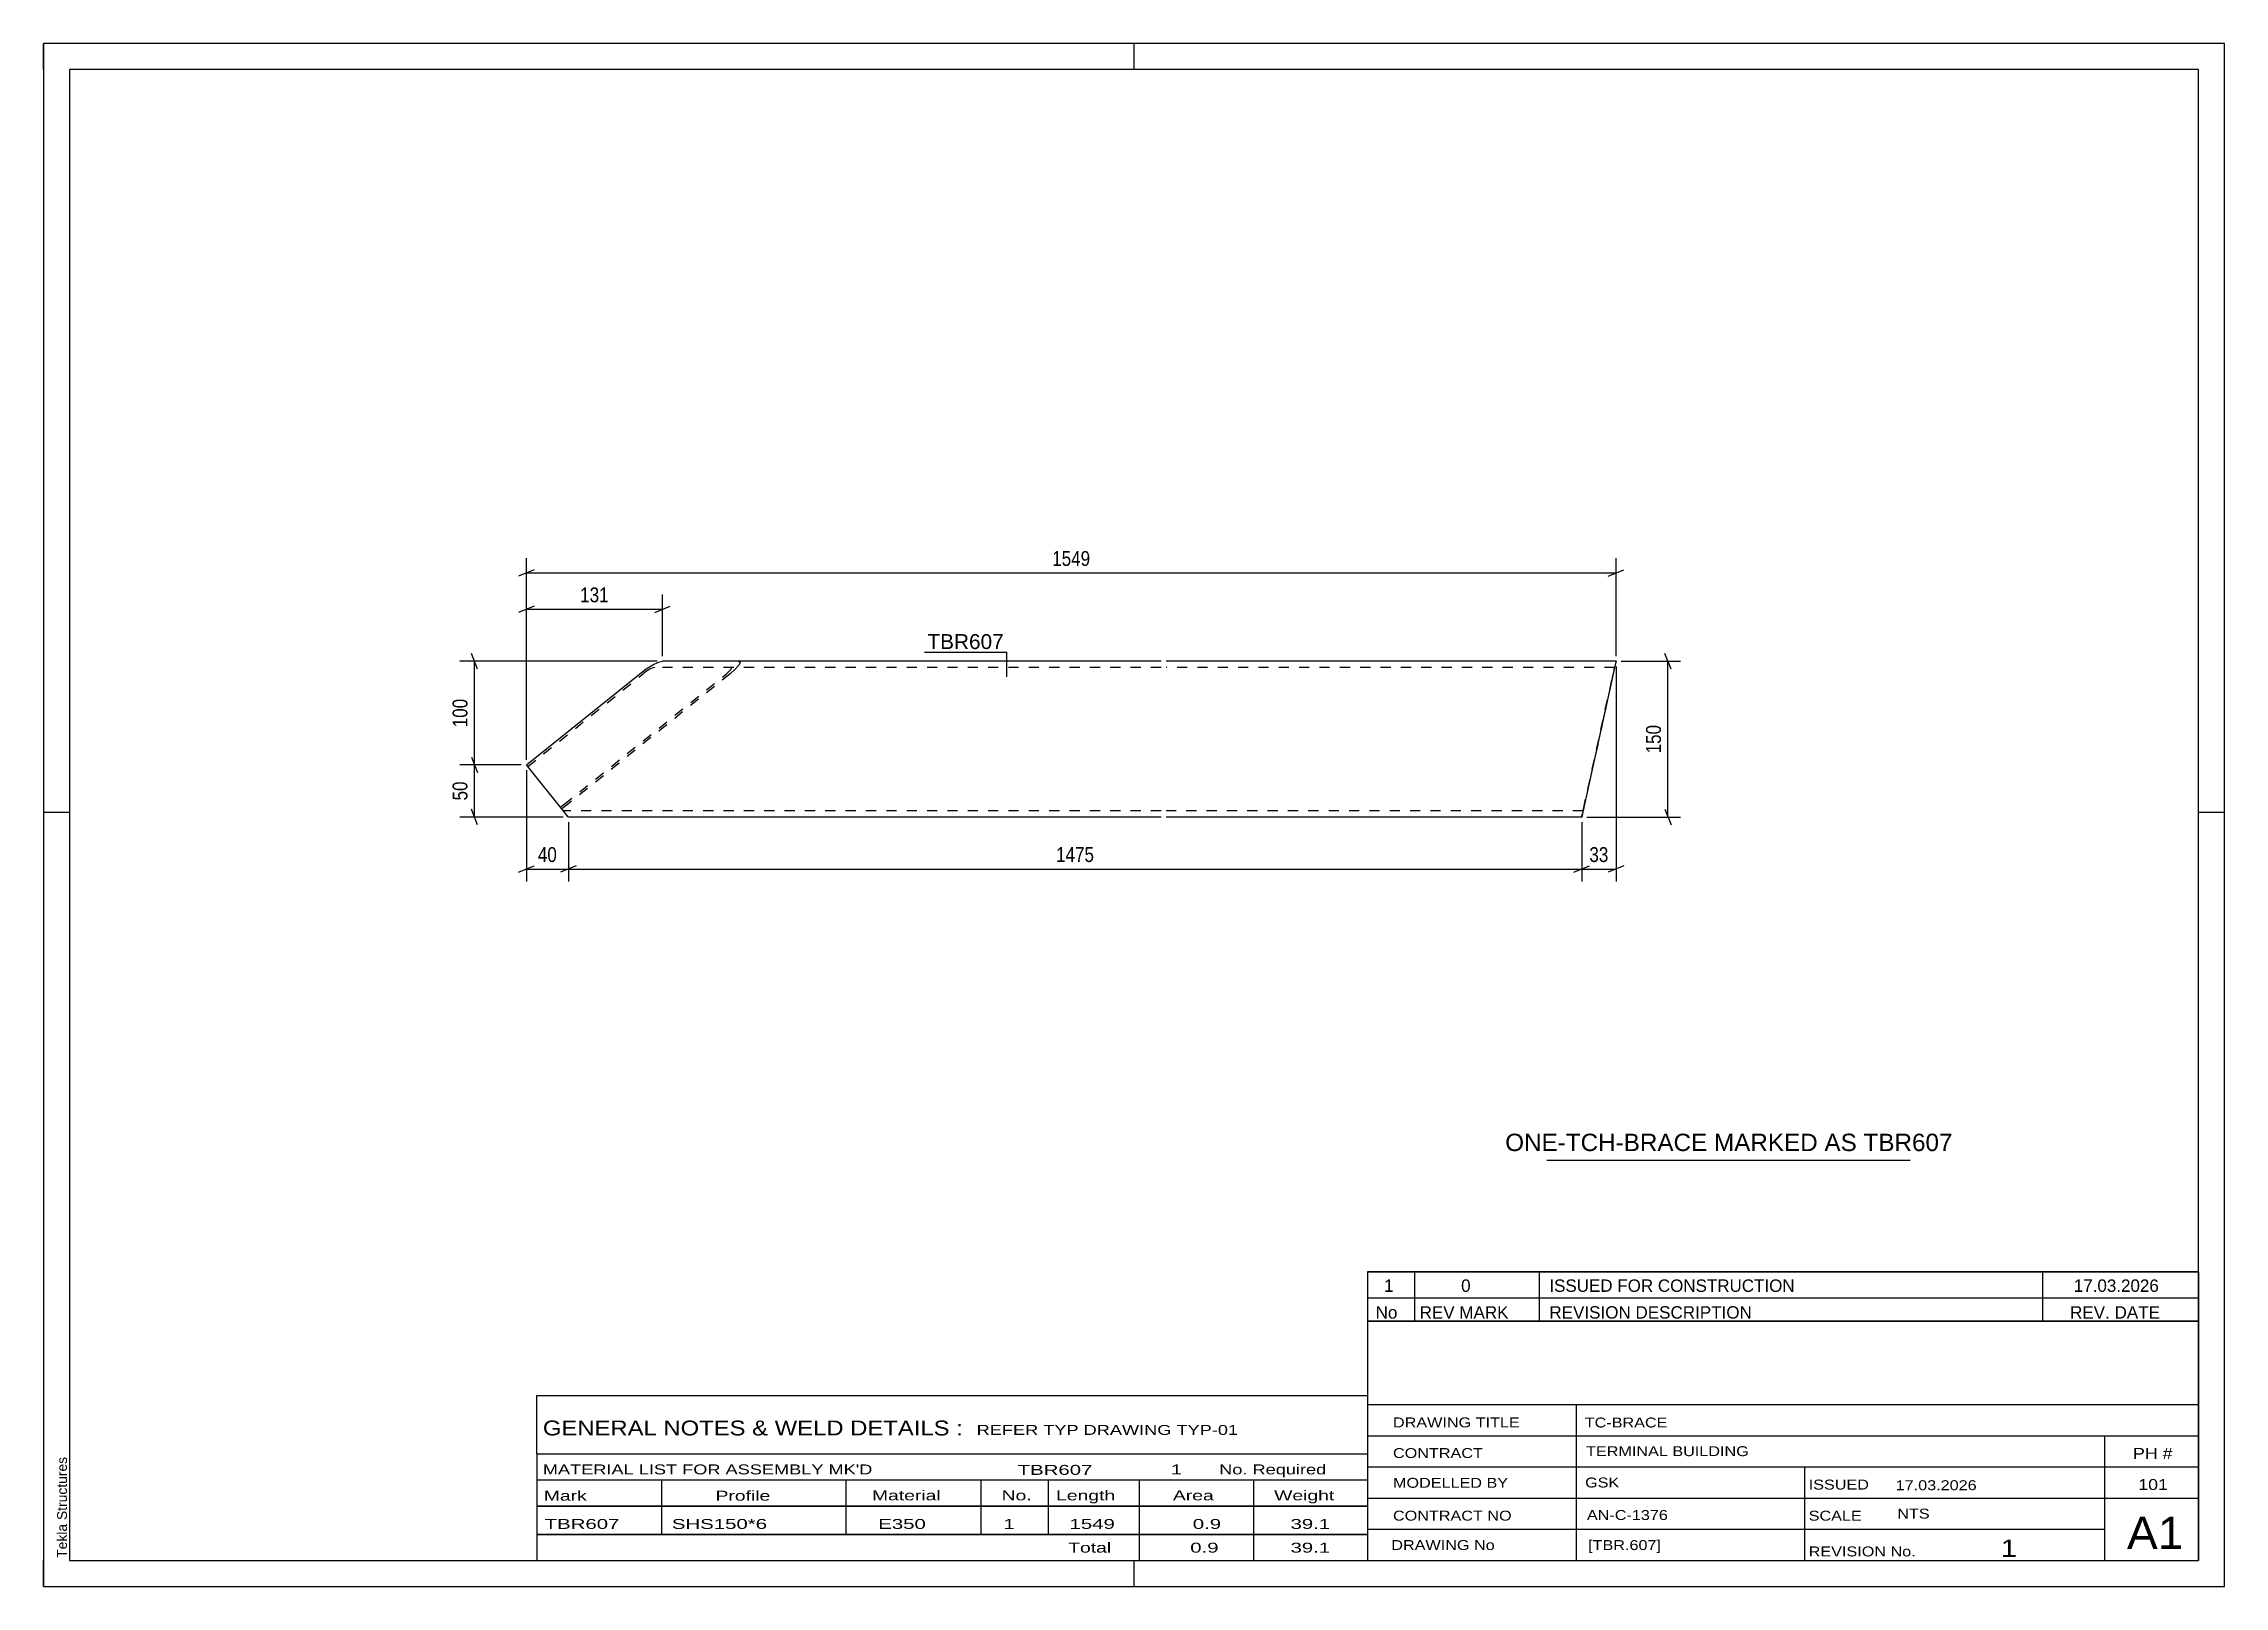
# Paper-space layout 'Layout1' of a CAD drawing. Header units: millimetres. Extents: x 0 to 420, y 0 to 297.
# The model-space entities are those that its viewports show. They can reach past a viewport. Long polylines and large blocks are cut down to what shows.
import ezdxf

# ---------------------------------------------------------------- set-up
doc = ezdxf.new("R2010")
doc.units = ezdxf.units.MM
doc.linetypes.add('DXK_LINE_DOT2', pattern=[3.9198, 1.9599, -1.9599])
doc.layers.add('Viewport layer', color=7, linetype='Continuous', plot=False)
doc.styles.add('Arial', font='ARIAL.TTF', dxfattribs={"height": 0.2})
doc.styles.add('Arial Narrow', font='ARIALN.TTF', dxfattribs={"height": 0.2})

# ---------------------------------------------------------------- blocks, each defined once
blk = doc.blocks.new('Unknown-585762175-1162')
at = {"color": 5, "linetype": 'Continuous'}
for p, q in [((420, 297), (0, 297)), ((0, 297), (0, 0)), ((0, 292), (0, 297)), ((210, 292), (210, 297)), ((420, 0), (420, 297)), ((415, 292), (5, 292)), ((5, 292), (5, 5)), ((415, 5), (415, 292)), ((5, 149), (0, 149)), ((420, 149), (415, 149)), ((0, 0), (0, 5)), ((5, 5), (415, 5)), ((210, 0), (210, 5)), ((0, 0), (420, 0))]:
    blk.add_line(p, q, dxfattribs=at)
at = {"color": 174, "linetype": 'Continuous', "style": 'Arial'}
blk.add_text('Tekla Structures', height=1.9102, rotation=90, dxfattribs=at).set_placement((4.5, 5.5))
blk = doc.blocks.new('Part-585762175-1485 - 1461')
at = {"color": 2, "linetype": 'Continuous'}
for p, q in [((114.81, 175.7), (116.06, 176.62)), ((116.06, 176.62), (117.33, 177.4)), ((117.33, 177.4), (118.43, 177.92)), ((118.43, 177.92), (119.19, 178.1)), ((215.22, 178.1), (119.19, 178.1)), ((302.83, 178.1), (216.22, 178.1)), ((302.67, 177.4), (296.38, 148.8)), ((302.79, 177.92), (302.67, 177.4)), ((302.83, 178.1), (302.79, 177.92)), ((92.98, 158.15), (114.81, 175.7)), ((100.5, 148.8), (92.98, 158.15)), ((101.06, 148.1), (100.5, 148.8)), ((215.22, 148.1), (101.06, 148.1)), ((296.22, 148.1), (216.22, 148.1)), ((296.38, 148.8), (296.22, 148.1)), ((296.22, 148.1), (296.22, 148.1))]:
    blk.add_line(p, q, dxfattribs=at)
at = {"color": 7, "linetype": 'DXK_LINE_DOT2'}
for p, q in [((116.76, 176.55), (116.13, 176.16)), ((117.31, 176.81), (116.76, 176.55)), ((117.69, 176.9), (117.31, 176.81)), ((215.22, 176.9), (117.69, 176.9)), ((132.06, 176.16), (132.39, 176.55)), ((133.27, 176.62), (132.24, 175.7)), ((132.49, 176.81), (132.34, 176.9)), ((132.39, 176.55), (132.42, 176.62)), ((132.42, 176.62), (132.49, 176.81)), ((133.94, 177.4), (133.27, 176.62)), ((133.83, 178.1), (134.14, 177.92)), ((134.14, 177.92), (133.94, 177.4)), ((302.56, 176.9), (216.22, 176.9)), ((302.67, 177.4), (296.38, 148.8)), ((302.54, 176.81), (296.49, 149.3)), ((296.56, 149.65), (302.56, 176.9)), ((302.54, 176.81), (302.56, 176.9)), ((302.56, 176.9), (302.56, 176.9)), ((302.83, 178.1), (302.67, 177.4)), ((93.25, 157.81), (115.5, 175.7)), ((100.19, 150.5), (131.54, 175.7)), ((132.24, 175.7), (100.89, 150.5)), ((116.13, 176.16), (115.5, 175.7)), ((131.54, 175.7), (132.06, 176.16)), ((99.5, 150.04), (100.19, 150.5)), ((100.1, 149.3), (99.5, 150.04)), ((100.89, 150.5), (99.79, 149.69)), ((215.22, 149.3), (100.1, 149.3)), ((100.92, 148.28), (100.5, 148.8)), ((296.49, 149.3), (216.22, 149.3)), ((296.22, 148.1), (296.26, 148.28)), ((296.22, 148.1), (296.22, 148.1)), ((296.26, 148.28), (296.38, 148.8)), ((296.49, 149.3), (296.51, 149.39)), ((296.49, 149.3), (296.49, 149.3)), ((296.51, 149.39), (296.56, 149.65))]:
    blk.add_line(p, q, dxfattribs=at)
blk = doc.blocks.new('StraightDimension-585762175-1537 - 1461')
at = {"color": 7, "linetype": 'Continuous'}
for p, q in [((92.98, 159.15), (92.98, 197.95)), ((302.83, 179.1), (302.83, 197.95)), ((94.48, 195.7), (91.48, 194.5)), ((92.98, 195.1), (302.83, 195.1)), ((301.33, 194.5), (304.33, 195.7))]:
    blk.add_line(p, q, dxfattribs=at)
at = {"color": 0}
blk.add_wipeout([(202.16, 195.85), (202.16, 200.05), (193.65, 200.05), (193.65, 195.85)], dxfattribs=at)
at = {"color": 3, "style": 'Arial Narrow'}
blk.add_text('1549', height=2.863, dxfattribs=at).set_placement((194.25, 196.45))
blk = doc.blocks.new('StraightDimension-585762175-1525 - 1461')
at = {"color": 7, "linetype": 'Continuous'}
for p, q in [((92.98, 157.15), (92.98, 135.7)), ((101.06, 147.1), (101.06, 135.7)), ((91.48, 137.5), (94.48, 138.7)), ((102.56, 138.7), (99.56, 137.5)), ((92.98, 138.1), (101.06, 138.1))]:
    blk.add_line(p, q, dxfattribs=at)
at = {"color": 0}
blk.add_wipeout([(99.45, 138.85), (99.45, 143.05), (94.59, 143.05), (94.59, 138.85)], dxfattribs=at)
at = {"color": 3, "style": 'Arial Narrow'}
blk.add_text('40', height=2.863, dxfattribs=at).set_placement((95.19, 139.45))
blk = doc.blocks.new('StraightDimension-585762175-1517 - 1461')
at = {"color": 7, "linetype": 'Continuous'}
for p, q in [((303.83, 178.1), (315.23, 178.1)), ((313.43, 176.6), (312.23, 179.6)), ((312.83, 148.1), (312.83, 178.1)), ((297.22, 148.1), (315.23, 148.1)), ((312.23, 149.6), (313.43, 146.6))]:
    blk.add_line(p, q, dxfattribs=at)
at = {"color": 0}
blk.add_wipeout([(312.08, 166.44), (307.88, 166.44), (307.88, 159.76), (312.08, 159.76)], dxfattribs=at)
at = {"color": 3, "style": 'Arial Narrow'}
blk.add_text('150', height=2.863, rotation=90.0002, dxfattribs=at).set_placement((311.48, 160.36))
blk = doc.blocks.new('StraightDimension-585762175-1523 - 1461')
at = {"color": 7, "linetype": 'Continuous'}
for p, q in [((302.83, 177.1), (302.83, 135.7)), ((296.22, 147.1), (296.22, 135.7)), ((294.72, 137.5), (297.72, 138.7)), ((304.33, 138.7), (301.33, 137.5)), ((296.22, 138.1), (302.83, 138.1))]:
    blk.add_line(p, q, dxfattribs=at)
at = {"color": 0}
blk.add_wipeout([(301.95, 138.85), (301.95, 143.05), (297.1, 143.05), (297.1, 138.85)], dxfattribs=at)
at = {"color": 3, "style": 'Arial Narrow'}
blk.add_text('33', height=2.863, dxfattribs=at).set_placement((297.7, 139.45))
blk = doc.blocks.new('StraightDimension-585762175-1524 - 1461')
at = {"color": 7, "linetype": 'Continuous'}
for p, q in [((101.06, 147.1), (101.06, 135.7)), ((296.22, 147.1), (296.22, 135.7)), ((102.56, 138.7), (99.56, 137.5)), ((294.72, 137.5), (297.72, 138.7)), ((101.06, 138.1), (296.22, 138.1))]:
    blk.add_line(p, q, dxfattribs=at)
at = {"color": 0}
blk.add_wipeout([(202.9, 138.85), (202.9, 143.05), (194.39, 143.05), (194.39, 138.85)], dxfattribs=at)
at = {"color": 3, "style": 'Arial Narrow'}
blk.add_text('1475', height=2.863, dxfattribs=at).set_placement((194.99, 139.45))
blk = doc.blocks.new('StraightDimension-585762175-1707 - 1461')
at = {"color": 7, "linetype": 'Continuous'}
for p, q in [((118.19, 178.1), (80.13, 178.1)), ((83.58, 176.6), (82.38, 179.6)), ((82.98, 158.15), (82.98, 178.1)), ((82.38, 159.65), (83.58, 156.65)), ((91.98, 158.15), (80.13, 158.15))]:
    blk.add_line(p, q, dxfattribs=at)
at = {"color": 0}
blk.add_wipeout([(82.23, 171.47), (78.03, 171.47), (78.03, 164.79), (82.23, 164.79)], dxfattribs=at)
at = {"color": 3, "style": 'Arial Narrow'}
blk.add_text('100', height=2.863, rotation=90.0002, dxfattribs=at).set_placement((81.63, 165.39))
blk = doc.blocks.new('StraightDimension-585762175-1708 - 1461')
at = {"color": 7, "linetype": 'Continuous'}
for p, q in [((82.38, 159.65), (83.58, 156.65)), ((91.98, 158.15), (80.13, 158.15)), ((82.98, 148.1), (82.98, 158.15)), ((100.06, 148.1), (80.13, 148.1)), ((83.58, 146.6), (82.38, 149.6))]:
    blk.add_line(p, q, dxfattribs=at)
at = {"color": 0}
blk.add_wipeout([(82.23, 155.56), (78.03, 155.56), (78.03, 150.7), (82.23, 150.7)], dxfattribs=at)
at = {"color": 3, "style": 'Arial Narrow'}
blk.add_text('50', height=2.863, rotation=90.0002, dxfattribs=at).set_placement((81.63, 151.3))
blk = doc.blocks.new('StraightDimension-585762175-1801 - 1461')
at = {"color": 7, "linetype": 'Continuous'}
for p, q in [((92.98, 159.15), (92.98, 190.95)), ((119.19, 179.1), (119.19, 190.95)), ((94.48, 188.7), (91.48, 187.5)), ((92.98, 188.1), (119.19, 188.1)), ((117.69, 187.5), (120.69, 188.7))]:
    blk.add_line(p, q, dxfattribs=at)
at = {"color": 0}
blk.add_wipeout([(109.43, 188.85), (109.43, 193.05), (102.74, 193.05), (102.74, 188.85)], dxfattribs=at)
at = {"color": 3, "style": 'Arial Narrow'}
blk.add_text('131', height=2.863, dxfattribs=at).set_placement((103.34, 189.45))
blk = doc.blocks.new('Unknown-585762175-1874')
at = {"color": 7, "linetype": 'Continuous'}
for p, q in [((255, 51.05), (255, 5)), ((255, 51.05), (415, 51.05)), ((415, 51), (415, 5)), ((255, 35), (415, 35)), ((295.14, 35), (295.14, 5)), ((255, 29), (415, 29)), ((397, 5.05), (397, 29.05)), ((255, 23), (415, 23)), ((339.14, 23), (339.14, 5)), ((255, 17), (415, 17)), ((255, 11), (397, 11)), ((255, 5), (415, 5))]:
    blk.add_line(p, q, dxfattribs=at)
at = {"color": 7, "style": 'Arial Narrow'}
for s, height, width, p in [('DRAWING TITLE', 1.9089, 1.425378, (259.88, 30.61)), ('TC-BRACE', 1.909, 1.425378, (296.81, 30.59)), ('CONTRACT', 1.909, 1.425378, (259.88, 24.71)), ('TERMINAL BUILDING', 1.9089, 1.425378, (297.06, 25.07)), ('MODELLED BY', 1.9089, 1.425378, (259.88, 18.98)), ('GSK', 1.909, 1.425378, (296.88, 19.04)), ('ISSUED', 1.909, 1.425378, (339.94, 18.64)), ('17.03.2026', 1.909, 1.425378, (356.69, 18.52)), ('CONTRACT NO', 1.9089, 1.425378, (259.88, 12.66)), ('AN-C-1376', 1.909, 1.425378, (297.23, 12.78)), ('SCALE', 1.909, 1.425378, (339.94, 12.65)), ('A1', 6.204, 1.25, (401.24, 7.2)), ('DRAWING No', 1.909, 1.425378, (259.56, 7)), ('[TBR.607]', 1.909, 1.425378, (297.46, 6.99)), ('1', 3.34, 1.5, (376.91, 5.68)), ('REVISION No.', 1.9089, 1.425378, (339.94, 5.77))]:
    blk.add_text(s, height=height, dxfattribs=dict(at, width=width)).set_placement(p)
at = {"color": 7, "linetype": 'Continuous', "style": 'Arial Narrow'}
for s, height, width, p in [('PH #', 2.1, 1.42538, (402.4, 24.55)), ('101', 2.1, 1.42538, (403.41, 18.55)), ('NTS', 1.909, 1.425378, (357, 13.05))]:
    blk.add_text(s, height=height, dxfattribs=dict(at, width=width)).set_placement(p)
blk = doc.blocks.new('Unknown-585762175-1875')
at = {"color": 7, "linetype": 'Continuous'}
for p, q in [((255, 60.55), (415, 60.55)), ((415, 60.55), (255, 60.55)), ((255, 60.55), (255, 55.55)), ((264, 60.55), (264, 55.55)), ((288, 60.55), (288, 55.55)), ((385, 60.55), (385, 55.55)), ((415, 60.55), (415, 55.55)), ((255, 55.55), (415, 55.55)), ((255, 55.55), (255, 51.05)), ((255, 55.55), (415, 55.55)), ((264, 55.55), (264, 51.05)), ((288, 55.55), (288, 51.05)), ((385, 55.55), (385, 51.05)), ((415, 55.55), (415, 51.05)), ((415, 51.05), (255, 51.05))]:
    blk.add_line(p, q, dxfattribs=at)
at = {"color": 7, "linetype": 'Continuous', "style": 'Arial Narrow'}
for s, height, width, p in [('1', 2.39, 1.196471, (258.16, 56.7)), ('0', 2.39, 1.196471, (273, 56.7)), ('ISSUED FOR CONSTRUCTION', 2.3861, 1.196471, (290, 56.7)), ('17.03.2026', 2.386, 1.196471, (391, 56.7)), ('No', 2.386, 1.2, (256.54, 51.55)), ('REV MARK', 2.386, 1.2, (265, 51.55)), ('REVISION DESCRIPTION', 2.3861, 1.2, (290, 51.55)), ('REV. DATE', 2.386, 1.2, (390.28, 51.55))]:
    blk.add_text(s, height=height, dxfattribs=dict(at, width=width)).set_placement(p)
blk = doc.blocks.new('Unknown-585762175-1876')
at = {"color": 7, "linetype": 'Continuous'}
for p, q in [((95, 36.75), (255, 36.75)), ((95, 25.5), (95, 36.75)), ((255, 36.75), (255, 25.5)), ((95, 25.5), (255, 25.5)), ((95, 25.5), (95, 20.5)), ((255, 25.5), (255, 20.5)), ((95, 20.5), (255, 20.5)), ((95, 20.5), (95, 15.5)), ((119, 20.5), (119, 15.5)), ((154.5, 20.5), (154.5, 15.5)), ((180.5, 20.5), (180.5, 15.5)), ((193.5, 20.5), (193.5, 15.5)), ((211, 20.5), (211, 15.5)), ((233, 20.5), (233, 15.5)), ((255, 20.5), (255, 15.5)), ((95, 15.5), (255, 15.5)), ((95, 15.45), (95, 10.05)), ((95, 15.45), (255, 15.45)), ((119, 15.5), (119, 10)), ((154.5, 15.5), (154.5, 10)), ((180.5, 15.5), (180.5, 10)), ((193.5, 15.5), (193.5, 10)), ((211, 15.5), (211, 10)), ((233, 15.5), (233, 10)), ((255, 15.45), (255, 10.05)), ((95, 10.05), (255, 10.05)), ((95, 10), (255, 10)), ((95, 10), (95, 5)), ((211, 10), (211, 5)), ((233, 10), (233, 5)), ((255, 10), (255, 5)), ((95, 5), (255, 5))]:
    blk.add_line(p, q, dxfattribs=at)
at = {"color": 7, "style": 'Arial Narrow'}
for s, height, width, p in [('GENERAL NOTES & WELD DETAILS :', 2.8633, 1.4, (96.15, 29.06)), ('REFER TYP DRAWING TYP-01', 1.9089, 1.6, (179.7, 29.16)), ("MATERIAL LIST FOR ASSEMBLY MK'D", 1.9089, 1.6, (96.15, 21.56)), ('TBR607', 1.909, 1.794707, (187.59, 21.47)), ('1', 1.91, 1.794707, (217.08, 21.56)), ('No. Required', 1.9089, 1.6, (226.41, 21.56)), ('Mark', 1.909, 1.7, (96.34, 16.5)), ('Profile', 1.909, 1.7, (129.41, 16.5)), ('Material', 1.909, 1.7, (159.54, 16.56)), ('No.', 1.909, 1.7, (184.5, 16.56)), ('Length', 1.909, 1.7, (195, 16.56)), ('Area', 1.909, 1.7, (217.5, 16.56)), ('Weight', 1.909, 1.7, (237, 16.56))]:
    blk.add_text(s, height=height, dxfattribs=dict(at, width=width)).set_placement(p)
at = {"color": 7, "linetype": 'Continuous', "style": 'Arial Narrow'}
for s, height, width, p in [('TBR607', 1.909, 1.794707, (96.5, 11.06)), ('SHS150*6', 1.909, 1.794707, (121, 11.06)), ('E350', 1.909, 1.794707, (160.74, 11.06)), ('1', 1.91, 1.794707, (184.86, 11.06)), ('1549', 1.909, 1.794707, (197.58, 11.06)), ('0.9', 1.909, 1.794707, (221.32, 11.06)), ('39.1', 1.909, 1.794707, (240.14, 11.06)), ('Total', 1.909, 1.7, (197.33, 6.5)), ('0.9', 1.909, 1.794707, (220.83, 6.5)), ('39.1', 1.909, 1.794707, (240.14, 6.5))]:
    blk.add_text(s, height=height, dxfattribs=dict(at, width=width)).set_placement(p)
blk = doc.blocks.new('Unknown-585762175-1877')
at = {"color": 7, "linetype": 'Continuous'}
blk.add_line((289.5, 82.05), (359.5, 82.05), dxfattribs=at)
at = {"color": 7, "style": 'Arial'}
blk.add_text('ONE-TCH-BRACE MARKED AS TBR607', height=3.3428, dxfattribs=at).set_placement((281.49, 83.8))
blk = doc.blocks.new('Mark-585762175-1488 - 1461')
at = {"color": 0}
blk.add_wipeout([(184.89, 180.45), (184.89, 183.45), (170.22, 183.45), (170.22, 180.45)], dxfattribs=at)
blk.add_wipeout([(184.89, 180.45), (184.89, 183.45), (170.22, 183.45), (170.22, 180.45)], dxfattribs=at)
at = {"color": 30, "linetype": 'Continuous'}
for p in [(169.62, 179.85), (185.49, 175.11)]:
    blk.add_line(p, (185.49, 179.85), dxfattribs=at)
at = {"color": 3, "style": 'Arial'}
blk.add_text('TBR607', height=2.865, dxfattribs=at).set_placement((170.22, 180.45))

msp = doc.modelspace()

# ---------------------------------------------------------------- block references
for name in ['Unknown-585762175-1162', 'Part-585762175-1485 - 1461', 'Unknown-585762175-1877', 'Unknown-585762175-1875', 'Unknown-585762175-1874', 'Unknown-585762175-1876']:
    msp.add_blockref(name, (0, 0))

# ---------------------------------------------------------------- next in the draw order: block references
msp.add_blockref('StraightDimension-585762175-1537 - 1461', (0, 0))

# ---------------------------------------------------------------- next in the draw order: block references
for name in ['Mark-585762175-1488 - 1461', 'StraightDimension-585762175-1517 - 1461', 'StraightDimension-585762175-1525 - 1461']:
    msp.add_blockref(name, (0, 0))

# ---------------------------------------------------------------- next in the draw order: block references
for name in ['StraightDimension-585762175-1707 - 1461', 'StraightDimension-585762175-1523 - 1461']:
    msp.add_blockref(name, (0, 0))

# ---------------------------------------------------------------- next in the draw order: block references
msp.add_blockref('StraightDimension-585762175-1524 - 1461', (0, 0))

# ---------------------------------------------------------------- next in the draw order: block references
msp.add_blockref('StraightDimension-585762175-1708 - 1461', (0, 0))

# ---------------------------------------------------------------- next in the draw order: block references
msp.add_blockref('StraightDimension-585762175-1801 - 1461', (0, 0))

psp = doc.layouts.get("Layout1")

# ---------------------------------------------------------------- viewports
at = {"layer": 'Viewport layer', "view_target_point": (210, 148.5)}
psp.add_viewport(center=(210, 148.5), size=(420, 297), view_center_point=(0, 0), view_height=297, dxfattribs=at)

doc.saveas('drawing.dxf')
